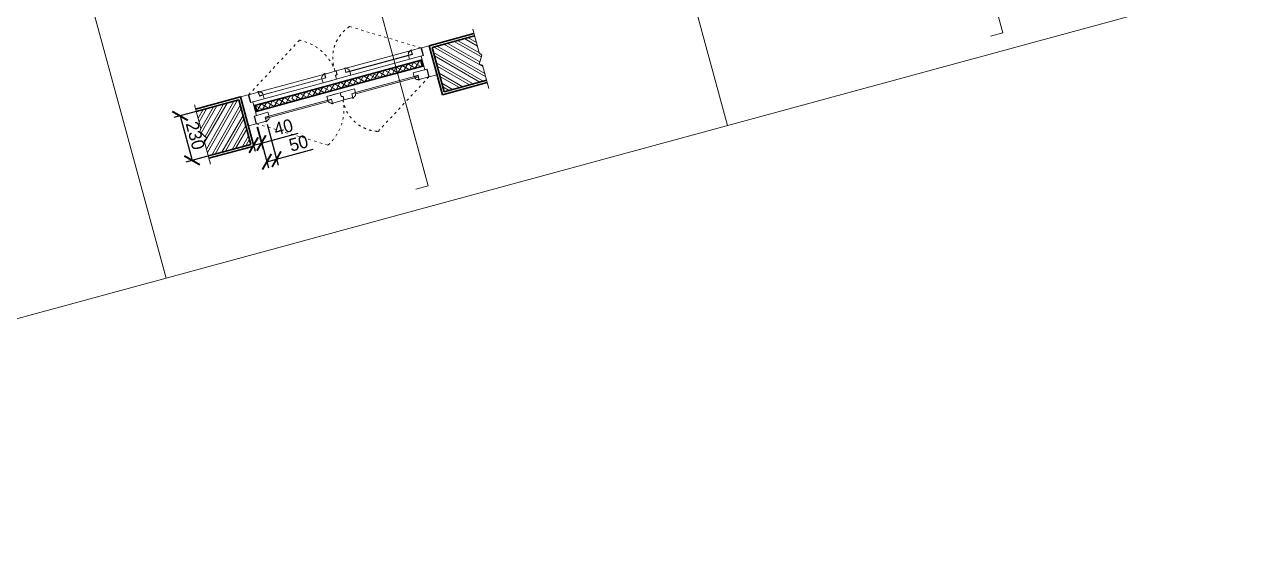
# Model space of a CAD drawing. Header units: millimetres. Extents: x -31731215 to 29997125, y -14487545 to 25622576.
# Drawn here: x 2267696 to 2273768, y -888061 to -885502 of the extents above; entities that cross this region are included whole.
import ezdxf

# ---------------------------------------------------------------- set-up
doc = ezdxf.new("R2010")
doc.units = ezdxf.units.MM
doc.header["$MEASUREMENT"] = 0
doc.linetypes.add('1', pattern=[0])
doc.linetypes.add('ACAD_ISO03W100', pattern=[30, 12, -18])
for name, color, linetype, lineweight in [('DIM', 70, 'Continuous', 9), ('ELE', 245, 'Continuous', 13), ('ele2', 63, 'Continuous', 35), ('glass', 160, 'Continuous', 13), ('HAT', 8, 'Continuous', 9), ('SECTION', 7, 'Continuous', 35), ('THIN LINES', 54, 'Continuous', 0), ('WALL', 10, '1', 20)]:
    doc.layers.add(name, color=color, linetype=linetype, lineweight=lineweight)
doc.layers.add('DOOR', color=7, linetype='Continuous')
doc.layers.add('hidden', color=7, linetype='ACAD_ISO03W100', lineweight=9, true_color=0x873171)
doc.dimstyles.new('ISO-25', dxfattribs={"dimtxt": 63.5, "dimasz": 63.5, "dimexe": 31.75, "dimexo": 15.875, "dimgap": 15.875, "dimtad": 1, "dimtxsty": 'Standard', "dimblk1": 'ARCHTICK', "dimblk2": 'ARCHTICK', "dimsah": 1, "dimcen": 63.5, "dimadec": 0, "dimazin": 0, "dimtfac": 1, "dimtmove": 0, "dimatfit": 3, "dimfxl": 25.4, "dimarcsym": 0})

# ---------------------------------------------------------------- blocks, each defined once
blk = doc.blocks.new('_ArchTick')
at = {"color": 0, "linetype": 'ByBlock', "const_width": 0.15}
blk.add_lwpolyline([(-0.5, -0.5), (0.5, 0.5)], dxfattribs=at)
blk = doc.blocks.new('*D571')
at = {"layer": 'Defpoints', "color": 0, "transparency": 16777216}
for p in [(2268767.8, -885879.9, 0), (2268828.2, -886101.8, 0), (2268534.3, -886181.7)]:
    blk.add_point(p, dxfattribs=at)
at = {"layer": 'THIN LINES', "color": 0, "lineweight": -2, "transparency": 16777216}
for p, q in [((2268752.5, -885884), (2268443.4, -885968.1)), ((2268474, -885959.7), (2268534.3, -886181.7)), ((2268812.8, -886106), (2268503.7, -886190))]:
    blk.add_line(p, q, dxfattribs=at)
at = {"layer": 'THIN LINES', "color": 0, "lineweight": -2, "transparency": 16777216, "xscale": 63.50000000000001, "yscale": 63.50000000000001, "zscale": 63.50000000000001}
for p, rotation in [((2268474, -885959.7), 105.2086876161991), ((2268534.3, -886181.7), 285.2086876161991)]:
    blk.add_blockref('_ArchTick', p, dxfattribs=dict(at, rotation=rotation))
at = {"layer": 'THIN LINES', "color": 0, "transparency": 16777216, "insert": (2268550.1, -886058.2), "char_height": 63.5, "attachment_point": 5, "rotation": 285.20869}
blk.add_mtext('230', dxfattribs=at)
blk = doc.blocks.new('*D572')
at = {"layer": 'Defpoints', "color": 0, "transparency": 16777216}
for p in [(2268856.1, -885998.9, 0), (2268904.4, -885985.7, 0), (2268956, -886175.6)]:
    blk.add_point(p, dxfattribs=at)
at = {"layer": 'THIN LINES', "color": 0, "lineweight": -2, "transparency": 16777216}
for p, q in [((2268860.3, -886014.2), (2268916.1, -886219.3)), ((2268908.6, -886001.1), (2268964.3, -886206.2)), ((2268907.7, -886188.7), (2268956, -886175.6)), ((2268956, -886175.6), (2269139.8, -886125.6))]:
    blk.add_line(p, q, dxfattribs=at)
at = {"layer": 'THIN LINES', "color": 0, "lineweight": -2, "transparency": 16777216, "xscale": 63.50000000000001, "yscale": 63.50000000000001, "zscale": 63.50000000000001}
for p, rotation in [((2268907.7, -886188.7), 195.2086876162699), ((2268956, -886175.6), 15.20868761626985)]:
    blk.add_blockref('_ArchTick', p, dxfattribs=dict(at, rotation=rotation))
at = {"layer": 'THIN LINES', "color": 0, "transparency": 16777216, "insert": (2269066.1, -886096.3), "char_height": 63.5, "attachment_point": 5, "rotation": 15.20869}
blk.add_mtext('50', dxfattribs=at)
blk = doc.blocks.new('*D573')
at = {"layer": 'Defpoints', "color": 0, "transparency": 16777216}
for p in [(2268815.6, -886009.9, 0), (2268854.2, -885999.4, 0), (2268880.3, -886095.2)]:
    blk.add_point(p, dxfattribs=at)
at = {"layer": 'THIN LINES', "color": 0, "lineweight": -2, "transparency": 16777216}
for p, q in [((2268819.8, -886025.2), (2268850, -886136.3)), ((2268858.4, -886014.7), (2268888.6, -886125.8)), ((2268880.3, -886095.2), (2269064.1, -886045.2)), ((2268841.7, -886105.7), (2268880.3, -886095.2))]:
    blk.add_line(p, q, dxfattribs=at)
at = {"layer": 'THIN LINES', "color": 0, "lineweight": -2, "transparency": 16777216, "xscale": 63.50000000000001, "yscale": 63.50000000000001, "zscale": 63.50000000000001}
for p, rotation in [((2268880.3, -886095.2), 15.20868761620549), ((2268841.7, -886105.7), 195.2086876162055)]:
    blk.add_blockref('_ArchTick', p, dxfattribs=dict(at, rotation=rotation))
at = {"layer": 'THIN LINES', "color": 0, "transparency": 16777216, "insert": (2268990.3, -886015.9), "char_height": 63.5, "attachment_point": 5, "rotation": 15.20869}
blk.add_mtext('40', dxfattribs=at)

msp = doc.modelspace()

# ---------------------------------------------------------------- hatches: boundary and pattern name
at = {"layer": 'HAT'}
h = msp.add_hatch(dxfattribs=at)
h.set_pattern_fill('ANSI32', color=256, scale=100, angle=15.2086876, style=0)
h.set_pattern_definition([(150.2087, (2277899.618, -885000.153), (18.63159, 32.54403), []), (150.2087, (2277882.56, -885004.79), (18.63159, 32.54403), [])])
h.paths.add_polyline_path([(2269732.804, -885617.526), (2269945.55, -885559.69), (2269968.617, -885644.54), (2269982.403, -885655.977), (2269967.802, -885700.615), (2269985.252, -885705.73), (2270005.887, -885781.635), (2269793.141, -885839.471)])
h = msp.add_hatch(dxfattribs=at)
h.set_pattern_fill('ANSI32', color=256, scale=100, angle=15.2086876, style=0)
h.set_pattern_definition([(60.2087, (2261412.52, -889482.283), (-32.54403, 18.63159), []), (60.2087, (2261429.577, -889477.645), (-32.54403, 18.63159), [])])
h.paths.add_polyline_path([(2268767.827, -885879.862), (2268555.081, -885937.698), (2268578.148, -886022.548), (2268572.05, -886039.391), (2268607.242, -886070.492), (2268594.783, -886083.738), (2268615.418, -886159.643), (2268828.164, -886101.807)])

# ---------------------------------------------------------------- linework, layer by layer
at = {"layer": 'DIM', "linetype": 'Continuous', "ltscale": 20}
for p, q in [((2269936.496, -885526.385, 0), (2269968.617, -885644.54, 0)), ((2269982.403, -885655.977, 0), (2269967.802, -885700.615, 0)), ((2269968.617, -885644.54, 0), (2269982.403, -885655.977, 0)), ((2269967.802, -885700.615, 0), (2269985.252, -885705.73, 0)), ((2269985.252, -885705.73, 0), (2270017.109, -885822.913, 0)), ((2268546.027, -885904.394, 0), (2268578.148, -886022.548, 0)), ((2268578.148, -886022.548, 0), (2268572.05, -886039.391, 0)), ((2268572.05, -886039.391, 0), (2268607.242, -886070.492, 0)), ((2268607.242, -886070.492, 0), (2268594.783, -886083.738, 0)), ((2268594.783, -886083.738, 0), (2268626.64, -886200.921, 0))]:
    msp.add_line(p, q, dxfattribs=at)
at = {"layer": 'DOOR', "linetype": 'Continuous'}
for p, q in [((2269634.545, -885652.529, 0), (2269615.245, -885657.776, 0)), ((2269663.402, -885758.677, 0), (2269644.102, -885763.923, 0)), ((2268870.283, -885860.299, 0), (2268889.583, -885855.052, 0)), ((2268899.14, -885966.446, 0), (2268918.44, -885961.2, 0))]:
    msp.add_line(p, q, dxfattribs=at)
at = {"layer": 'ELE'}
for p, q in [((2269677.547, -885620.113, 0), (2269629.298, -885633.23, 0)), ((2269629.298, -885633.23, 0), (2269634.545, -885652.529, 0)), ((2269677.547, -885620.113, 0), (2269688.04, -885658.712, 0)), ((2269718.076, -885609.095, 0), (2269679.477, -885619.588, 0)), ((2269679.477, -885619.588, 0), (2269689.97, -885658.187, 0)), ((2269718.076, -885609.095, 0), (2269757.426, -885753.841, 0)), ((2269615.245, -885657.776, 0), (2269634.545, -885652.529, 0)), ((2269615.245, -885657.776, 0), (2269620.492, -885677.075, 0)), ((2269688.04, -885658.712, 0), (2269620.492, -885677.075, 0)), ((2269689.97, -885658.187, 0), (2269678.391, -885661.335, 0)), ((2269678.391, -885661.335, 0), (2269696.754, -885728.884, 0)), ((2269227.868, -885742.361, 0), (2269196.989, -885750.756, 0)), ((2269227.868, -885742.361, 0), (2269196.989, -885750.756, 0)), ((2269196.989, -885750.756, 0), (2269202.235, -885770.055, 0)), ((2269253.433, -885735.411, 0), (2269227.868, -885742.361, 0)), ((2269249.869, -885758.333, 0), (2269257.998, -885752.204, 0)), ((2269251.012, -885758.724, 0), (2269259.141, -885752.595, 0)), ((2269253.433, -885735.411, 0), (2269257.998, -885752.204, 0)), ((2269297.346, -885723.473, 0), (2269254.398, -885735.149, 0)), ((2269254.398, -885735.149, 0), (2269259.141, -885752.595, 0)), ((2269271.774, -885730.425, 0), (2269297.346, -885723.473, 0)), ((2269297.346, -885723.473, 0), (2269302.593, -885742.773, 0)), ((2269302.593, -885742.773, 0), (2269321.892, -885737.526, 0)), ((2269321.892, -885737.526, 0), (2269327.139, -885756.825, 0)), ((2269706.404, -885726.26, 0), (2269638.856, -885744.624, 0)), ((2269644.102, -885763.923, 0), (2269638.856, -885744.624, 0)), ((2269708.334, -885725.736, 0), (2269696.754, -885728.884, 0)), ((2269716.897, -885764.859, 0), (2269706.404, -885726.26, 0)), ((2269708.334, -885725.736, 0), (2269718.827, -885764.335, 0)), ((2269757.426, -885753.841, 0), (2269718.827, -885764.335, 0)), ((2269202.235, -885770.055, 0), (2269182.936, -885775.302, 0)), ((2269182.936, -885775.302, 0), (2269188.183, -885794.602, 0)), ((2269188.183, -885794.602, 0), (2269254.805, -885776.49, 0)), ((2269233.536, -885782.272, 0), (2269188.183, -885794.602, 0)), ((2269249.869, -885758.333, 0), (2269254.805, -885776.49, 0)), ((2269251.012, -885758.724, 0), (2269255.77, -885776.228, 0)), ((2269255.77, -885776.228, 0), (2269296.26, -885765.22, 0)), ((2269296.26, -885765.22, 0), (2269327.139, -885756.825, 0)), ((2269644.102, -885763.923, 0), (2269663.402, -885758.677, 0)), ((2269668.649, -885777.976, 0), (2269663.402, -885758.677, 0)), ((2269716.897, -885764.859, 0), (2269668.649, -885777.976, 0)), ((2268776.259, -885865.134, 0), (2268814.858, -885854.641, 0)), ((2268776.259, -885865.134, 0), (2268815.609, -886009.881, 0)), ((2268814.858, -885854.641, 0), (2268825.351, -885893.24, 0)), ((2268816.788, -885854.116, 0), (2268865.037, -885840.999, 0)), ((2268816.788, -885854.116, 0), (2268827.281, -885892.715, 0)), ((2268827.281, -885892.715, 0), (2268894.83, -885874.352, 0)), ((2268865.037, -885840.999, 0), (2268870.283, -885860.299, 0)), ((2268870.283, -885860.299, 0), (2268889.583, -885855.052, 0)), ((2268889.583, -885855.052, 0), (2268894.83, -885874.352, 0)), ((2269206.546, -885862.15, 0), (2269273.169, -885844.038, 0)), ((2269251.9, -885849.82, 0), (2269206.546, -885862.15, 0)), ((2269211.793, -885881.45, 0), (2269206.546, -885862.15, 0)), ((2269231.092, -885876.203, 0), (2269211.793, -885881.45, 0)), ((2269236.339, -885895.502, 0), (2269231.092, -885876.203, 0)), ((2269278.105, -885862.195, 0), (2269273.169, -885844.038, 0)), ((2269274.134, -885843.776, 0), (2269314.623, -885832.768, 0)), ((2269278.892, -885861.28, 0), (2269274.134, -885843.776, 0)), ((2269278.105, -885862.195, 0), (2269288.218, -885863.364, 0)), ((2269278.892, -885861.28, 0), (2269289.005, -885862.449, 0)), ((2269292.783, -885880.158, 0), (2269288.218, -885863.364, 0)), ((2269293.748, -885879.895, 0), (2269289.005, -885862.449, 0)), ((2269336.697, -885868.22, 0), (2269293.748, -885879.895, 0)), ((2269311.125, -885875.171, 0), (2269336.697, -885868.22, 0)), ((2269314.623, -885832.768, 0), (2269345.503, -885824.374, 0)), ((2269331.45, -885848.92, 0), (2269350.749, -885843.673, 0)), ((2269336.697, -885868.22, 0), (2269331.45, -885848.92, 0)), ((2269337.617, -885868.745, 0), (2269335.251, -885869.388, 0)), ((2269335.251, -885869.388, 0), (2269335.823, -885871.493, 0)), ((2269339.74, -885870.428, 0), (2269335.823, -885871.493, 0)), ((2269339.234, -885868.564, 0), (2269342.27, -885867.738, 0)), ((2269339.74, -885870.428, 0), (2269339.234, -885868.564, 0)), ((2269350.749, -885843.673, 0), (2269345.503, -885824.374, 0)), ((2268825.351, -885893.24, 0), (2268836.931, -885890.092, 0)), ((2268836.931, -885890.092, 0), (2268855.295, -885957.64, 0)), ((2269267.218, -885887.108, 0), (2269236.339, -885895.502, 0)), ((2269292.783, -885880.158, 0), (2269267.218, -885887.108, 0)), ((2268843.715, -885960.788, 0), (2268855.295, -885957.64, 0)), ((2268843.715, -885960.788, 0), (2268854.208, -885999.387, 0)), ((2268845.645, -885960.264, 0), (2268913.193, -885941.9, 0)), ((2268856.138, -885998.863, 0), (2268845.645, -885960.264, 0)), ((2268856.138, -885998.863, 0), (2268904.387, -885985.746, 0)), ((2268899.14, -885966.446, 0), (2268918.44, -885961.2, 0)), ((2268904.387, -885985.746, 0), (2268899.14, -885966.446, 0)), ((2268918.44, -885961.2, 0), (2268913.193, -885941.9, 0)), ((2268815.609, -886009.881, 0), (2268854.208, -885999.387, 0))]:
    msp.add_line(p, q, dxfattribs=at)
at = {"layer": 'ele2'}
for p, q in [((2269442.864, -885746.091, 0), (2269679.113, -885681.865, 0)), ((2269676.218, -885682.652, 0), (2269684.088, -885711.601, 0)), ((2269679.113, -885681.865, 0), (2269683.637, -885680.635, 0)), ((2269679.113, -885681.865, 0), (2269686.983, -885710.814, 0)), ((2269027.844, -885858.917, 0), (2269442.864, -885746.091, 0)), ((2269450.734, -885775.04, 0), (2269686.983, -885710.814, 0)), ((2269686.983, -885710.814, 0), (2269691.508, -885709.584, 0)), ((2269035.714, -885887.866, 0), (2269450.734, -885775.04, 0)), ((2268846.702, -885908.161, 0), (2269027.844, -885858.917, 0)), ((2268846.702, -885908.161, 0), (2268842.178, -885909.391, 0)), ((2268846.702, -885908.161, 0), (2268854.572, -885937.111, 0)), ((2268849.597, -885907.374, 0), (2268857.467, -885936.324, 0)), ((2268854.572, -885937.111, 0), (2268850.048, -885938.341, 0)), ((2268854.572, -885937.111, 0), (2269035.714, -885887.866, 0))]:
    msp.add_line(p, q, dxfattribs=at)
at = {"layer": 'glass', "linetype": 'Continuous'}
for p, q in [((2269634.217, -885651.323, 0), (2269432.042, -885706.285, 0)), ((2269634.545, -885652.529, 0), (2269432.37, -885707.492, 0)), ((2269432.042, -885706.285, 0), (2269321.565, -885736.32, 0)), ((2269432.37, -885707.492, 0), (2269321.892, -885737.526, 0)), ((2269017.023, -885819.111, 0), (2269182.608, -885774.096, 0)), ((2269017.351, -885820.318, 0), (2269182.936, -885775.302, 0)), ((2269461.227, -885813.639, 0), (2269350.749, -885843.673, 0)), ((2269663.402, -885758.677, 0), (2269461.227, -885813.639, 0)), ((2269664.976, -885764.466, 0), (2269462.801, -885819.429, 0)), ((2268869.955, -885859.093, 0), (2269017.023, -885819.111, 0)), ((2268870.283, -885860.299, 0), (2269017.351, -885820.318, 0)), ((2269462.801, -885819.429, 0), (2269352.323, -885849.463, 0)), ((2268899.14, -885966.446, 0), (2269046.207, -885926.465, 0)), ((2268900.714, -885972.236, 0), (2269047.781, -885932.255, 0)), ((2269046.207, -885926.465, 0), (2269211.793, -885881.45, 0)), ((2269047.781, -885932.255, 0), (2269213.367, -885887.239, 0))]:
    msp.add_line(p, q, dxfattribs=at)
at = {"layer": 'HAT', "linetype": 'Continuous'}
for p, q in [((2269427.124, -885688.192, 0), (2269629.298, -885633.23, 0)), ((2269626.761, -885632.885, 0), (2269623.725, -885633.711, 0)), ((2269626.255, -885631.022, 0), (2269630.172, -885629.956, 0)), ((2269626.255, -885631.022, 0), (2269626.761, -885632.885, 0)), ((2269628.378, -885632.704, 0), (2269630.744, -885632.061, 0)), ((2269628.378, -885632.704, 0), (2269633.493, -885651.52, 0)), ((2269630.744, -885632.061, 0), (2269630.172, -885629.956, 0)), ((2269297.346, -885723.473, 0), (2269427.124, -885688.192, 0)), ((2269620.492, -885677.075, 0), (2269437.617, -885726.791, 0)), ((2269613.21, -885650.289, 0), (2269616.033, -885649.522, 0)), ((2269613.21, -885650.289, 0), (2269614.917, -885656.57, 0)), ((2269614.917, -885656.57, 0), (2269633.493, -885651.52, 0)), ((2269619.798, -885729.079, 0), (2269640.878, -885692.259, 0)), ((2269640.878, -885692.259, 0), (2269677.697, -885713.339, 0)), ((2269648.748, -885721.209, 0), (2269669.827, -885684.389, 0)), ((2269012.104, -885801.018, 0), (2269196.989, -885750.756, 0)), ((2269194.452, -885750.412, 0), (2269191.416, -885751.237, 0)), ((2269193.945, -885748.548, 0), (2269197.863, -885747.483, 0)), ((2269193.945, -885748.548, 0), (2269194.452, -885750.412, 0)), ((2269196.069, -885750.23, 0), (2269198.435, -885749.587, 0)), ((2269196.069, -885750.23, 0), (2269201.184, -885769.046, 0)), ((2269198.435, -885749.587, 0), (2269197.863, -885747.483, 0)), ((2269298.853, -885720.028, 0), (2269294.935, -885721.093, 0)), ((2269295.507, -885723.197, 0), (2269294.935, -885721.093, 0)), ((2269297.873, -885722.554, 0), (2269295.507, -885723.197, 0)), ((2269297.873, -885722.554, 0), (2269302.989, -885741.37, 0)), ((2269298.853, -885720.028, 0), (2269299.36, -885721.892, 0)), ((2269299.36, -885721.892, 0), (2269302.396, -885721.066, 0)), ((2269321.565, -885736.32, 0), (2269302.989, -885741.37, 0)), ((2269319.857, -885730.039, 0), (2269317.035, -885730.807, 0)), ((2269319.857, -885730.039, 0), (2269321.565, -885736.32, 0)), ((2269437.617, -885726.791, 0), (2269327.139, -885756.825, 0)), ((2269397.854, -885789.416, 0), (2269418.933, -885752.596, 0)), ((2269418.933, -885752.596, 0), (2269449.37, -885770.021, 0)), ((2269426.803, -885781.546, 0), (2269444.228, -885751.109, 0)), ((2269444.123, -885750.722, 0), (2269475.052, -885768.429, 0)), ((2269449.475, -885770.409, 0), (2269467.182, -885739.48, 0)), ((2269467.182, -885739.48, 0), (2269504.001, -885760.559, 0)), ((2269475.052, -885768.429, 0), (2269496.131, -885731.61, 0)), ((2269496.131, -885731.61, 0), (2269532.951, -885752.689, 0)), ((2269504.001, -885760.559, 0), (2269525.08, -885723.74, 0)), ((2269525.08, -885723.74, 0), (2269561.9, -885744.819, 0)), ((2269532.951, -885752.689, 0), (2269554.03, -885715.869, 0)), ((2269554.03, -885715.869, 0), (2269590.849, -885736.949, 0)), ((2269561.9, -885744.819, 0), (2269582.979, -885707.999, 0)), ((2269582.979, -885707.999, 0), (2269619.798, -885729.079, 0)), ((2269590.849, -885736.949, 0), (2269611.928, -885700.129, 0)), ((2269611.928, -885700.129, 0), (2269648.748, -885721.209, 0)), ((2268865.037, -885840.999, 0), (2269012.104, -885801.018, 0)), ((2269022.597, -885839.617, 0), (2269188.183, -885794.602, 0)), ((2269166.259, -885852.376, 0), (2269187.339, -885815.557, 0)), ((2269180.901, -885767.816, 0), (2269183.723, -885767.048, 0)), ((2269180.901, -885767.816, 0), (2269182.608, -885774.096, 0)), ((2269182.608, -885774.096, 0), (2269201.184, -885769.046, 0)), ((2269187.339, -885815.557, 0), (2269224.158, -885836.636, 0)), ((2269195.209, -885844.506, 0), (2269216.288, -885807.687, 0)), ((2269216.288, -885807.687, 0), (2269253.107, -885828.766, 0)), ((2269224.158, -885836.636, 0), (2269245.237, -885799.817, 0)), ((2269245.237, -885799.817, 0), (2269282.057, -885820.896, 0)), ((2269253.107, -885828.766, 0), (2269274.187, -885791.947, 0)), ((2269274.187, -885791.947, 0), (2269311.006, -885813.026, 0)), ((2269282.057, -885820.896, 0), (2269303.136, -885784.077, 0)), ((2269303.136, -885784.077, 0), (2269339.955, -885805.156, 0)), ((2269311.006, -885813.026, 0), (2269332.085, -885776.207, 0)), ((2269332.085, -885776.207, 0), (2269368.904, -885797.286, 0)), ((2269339.955, -885805.156, 0), (2269361.034, -885768.337, 0)), ((2269361.034, -885768.337, 0), (2269397.854, -885789.416, 0)), ((2269368.904, -885797.286, 0), (2269389.984, -885760.467, 0)), ((2269389.984, -885760.467, 0), (2269426.803, -885781.546, 0)), ((2269645.676, -885769.713, 0), (2269664.252, -885764.663, 0)), ((2269646.138, -885771.41, 0), (2269645.676, -885769.713, 0)), ((2269646.138, -885771.41, 0), (2269648.96, -885770.643, 0)), ((2269666.635, -885779.557, 0), (2269663.599, -885780.383, 0)), ((2269668.121, -885778.895, 0), (2269664.252, -885764.663, 0)), ((2269667.142, -885781.421, 0), (2269666.635, -885779.557, 0)), ((2269667.142, -885781.421, 0), (2269671.059, -885780.356, 0)), ((2269668.121, -885778.895, 0), (2269670.487, -885778.252, 0)), ((2269670.487, -885778.252, 0), (2269671.059, -885780.356, 0)), ((2268866.544, -885837.554, 0), (2268862.626, -885838.619, 0)), ((2268863.198, -885840.723, 0), (2268862.626, -885838.619, 0)), ((2268865.564, -885840.08, 0), (2268863.198, -885840.723, 0)), ((2268865.564, -885840.08, 0), (2268870.679, -885858.896, 0)), ((2268866.544, -885837.554, 0), (2268867.05, -885839.418, 0)), ((2268867.05, -885839.418, 0), (2268870.086, -885838.593, 0)), ((2268889.255, -885853.846, 0), (2268870.679, -885858.896, 0)), ((2268887.548, -885847.566, 0), (2268884.725, -885848.333, 0)), ((2268887.548, -885847.566, 0), (2268889.255, -885853.846, 0)), ((2268894.83, -885874.352, 0), (2269022.597, -885839.617, 0)), ((2268944.315, -885912.714, 0), (2268965.394, -885875.894, 0)), ((2268965.394, -885875.894, 0), (2269002.213, -885896.973, 0)), ((2268973.264, -885904.843, 0), (2268994.343, -885868.024, 0)), ((2268994.343, -885868.024, 0), (2269031.163, -885889.103, 0)), ((2269002.213, -885896.973, 0), (2269023.293, -885860.154, 0)), ((2269023.293, -885860.154, 0), (2269029.081, -885863.468, 0)), ((2269031.705, -885873.118, 0), (2269050.462, -885883.857, 0)), ((2269031.853, -885873.665, 0), (2269042.592, -885854.907, 0)), ((2269042.592, -885854.907, 0), (2269079.411, -885875.987, 0)), ((2269050.462, -885883.857, 0), (2269071.541, -885847.037, 0)), ((2269071.541, -885847.037, 0), (2269108.361, -885868.116, 0)), ((2269079.411, -885875.987, 0), (2269100.491, -885839.167, 0)), ((2269100.491, -885839.167, 0), (2269137.31, -885860.246, 0)), ((2269108.361, -885868.116, 0), (2269129.44, -885831.297, 0)), ((2269129.44, -885831.297, 0), (2269166.259, -885852.376, 0)), ((2269137.31, -885860.246, 0), (2269158.389, -885823.427, 0)), ((2269158.389, -885823.427, 0), (2269195.209, -885844.506, 0)), ((2269212.121, -885882.656, 0), (2269230.697, -885877.606, 0)), ((2269235.812, -885896.422, 0), (2269230.697, -885877.606, 0)), ((2269351.077, -885844.879, 0), (2269332.501, -885849.929, 0)), ((2269337.617, -885868.745, 0), (2269332.501, -885849.929, 0)), ((2269352.785, -885851.16, 0), (2269349.962, -885851.927, 0)), ((2269352.785, -885851.16, 0), (2269351.077, -885844.879, 0)), ((2268849.597, -885907.374, 0), (2268886.416, -885928.454, 0)), ((2268857.467, -885936.324, 0), (2268878.546, -885899.504, 0)), ((2268878.546, -885899.504, 0), (2268915.365, -885920.584, 0)), ((2268886.416, -885928.454, 0), (2268907.495, -885891.634, 0)), ((2268907.495, -885891.634, 0), (2268944.315, -885912.714, 0)), ((2268915.365, -885920.584, 0), (2268936.445, -885883.764, 0)), ((2268936.445, -885883.764, 0), (2268973.264, -885904.843, 0)), ((2269031.163, -885889.103, 0), (2269034.477, -885883.315, 0)), ((2269213.828, -885888.936, 0), (2269212.121, -885882.656, 0)), ((2269213.828, -885888.936, 0), (2269216.651, -885888.169, 0)), ((2269234.325, -885897.084, 0), (2269231.289, -885897.909, 0)), ((2269234.832, -885898.948, 0), (2269234.325, -885897.084, 0)), ((2269234.832, -885898.948, 0), (2269238.75, -885897.883, 0)), ((2269235.812, -885896.422, 0), (2269238.178, -885895.778, 0)), ((2269238.178, -885895.778, 0), (2269238.75, -885897.883, 0)), ((2268920.014, -885966.989, 0), (2268901.438, -885972.039, 0)), ((2268905.307, -885986.272, 0), (2268901.438, -885972.039, 0)), ((2268905.307, -885986.272, 0), (2268902.941, -885986.915, 0)), ((2268902.941, -885986.915, 0), (2268903.513, -885989.019, 0)), ((2268907.431, -885987.954, 0), (2268903.513, -885989.019, 0)), ((2268906.924, -885986.09, 0), (2268909.96, -885985.265, 0)), ((2268907.431, -885987.954, 0), (2268906.924, -885986.09, 0)), ((2268920.475, -885968.686, 0), (2268917.653, -885969.453, 0)), ((2268920.475, -885968.686, 0), (2268920.014, -885966.989, 0))]:
    msp.add_line(p, q, dxfattribs=at)
for centre, radius, start, end in [((2269618.17, -885634.228, 0), 5.579, 290.7091383, 5.3222147), ((2269622.099, -885646.121, 0), 6.955, 106.3390414, 209.2732204), ((2269185.86, -885751.755, 0), 5.579, 290.7091383, 5.3222147), ((2269307.449, -885718.7, 0), 5.579, 205.0951605, 279.7082369), ((2269310.081, -885730.945, 0), 6.955, 1.1441548, 104.0783338), ((2269189.79, -885763.647, 0), 6.955, 106.3390414, 209.2732204), ((2269655.914, -885770.504, 0), 6.955, 181.1441548, 284.0783338), ((2269658.546, -885782.749, 0), 5.579, 25.0951605, 99.7082369), ((2268875.139, -885836.226, 0), 5.579, 205.0951605, 279.7082369), ((2268877.772, -885848.472, 0), 6.955, 1.1441548, 104.0783338), ((2269347.825, -885867.221, 0), 5.579, 110.7091383, 185.3222147), ((2269343.895, -885855.328, 0), 6.955, 286.3390414, 29.2732204), ((2269223.604, -885888.03, 0), 6.955, 181.1441548, 284.0783338), ((2269226.237, -885900.275, 0), 5.579, 25.0951605, 99.7082369), ((2268915.515, -885984.747, 0), 5.579, 110.7091383, 185.3222147), ((2268911.586, -885972.854, 0), 6.955, 286.3390414, 29.2732204)]:
    msp.add_arc(centre, radius, start, end, dxfattribs=at)
at = {"layer": 'hidden'}
for p, q in [((2269677.547, -885620.113, 0), (2269320.734, -885513.399, 0)), ((2268816.919, -885854.08, 0), (2269070.461, -885581.438, 0)), ((2269716.897, -885764.859, 0), (2269463.224, -886037.538, 0)), ((2268856.138, -885998.863, 0), (2269212.952, -886105.576, 0))]:
    msp.add_line(p, q, dxfattribs=at)
for centre, radius, start, end in [((2269423.094, -885669.319, 0), 186.517, 123.2846414, 201.7566744), ((2269021.941, -885817.873, 0), 241.362, 19.2107104, 78.4031653), ((2269051.404, -885926.249, 0), 241.362, 312.0142099, 11.2066648), ((2269472.554, -885851.255, 0), 186.517, 188.6607008, 267.1327339)]:
    msp.add_arc(centre, radius, start, end, dxfattribs=at)
at = {"layer": 'SECTION'}
for p, q in [((2269942.402, -885548.11, 0), (2269718.076, -885609.095, 0)), ((2269945.55, -885559.69, 0), (2269732.804, -885617.526, 0)), ((2269718.076, -885609.095, 0), (2269784.709, -885854.199, 0)), ((2269732.804, -885617.526, 0), (2269793.141, -885839.471, 0)), ((2269732.804, -885617.526, 0), (2269793.141, -885839.471, 0)), ((2270009.035, -885793.214, 0), (2269784.709, -885854.199, 0)), ((2270005.887, -885781.635, 0), (2269793.141, -885839.471, 0)), ((2268551.933, -885926.119, 0), (2268776.259, -885865.134, 0)), ((2268776.259, -885865.134, 0), (2268842.892, -886110.238, 0)), ((2268555.081, -885937.698, 0), (2268767.827, -885879.862, 0)), ((2268767.827, -885879.862, 0), (2268828.164, -886101.807, 0)), ((2268615.418, -886159.643, 0), (2268828.164, -886101.807, 0)), ((2268618.566, -886171.223, 0), (2268842.892, -886110.238, 0))]:
    msp.add_line(p, q, dxfattribs=at)
at = {"layer": 'THIN LINES'}
for p, q in [((2270229.299, -882402.783, 0), (2271209.227, -886007.359, 0)), ((2267423.951, -883165.436, 0), (2268403.88, -886770.012, 0)), ((2263655.75, -888060.823, 0), (2277035.867, -884423.347, 0))]:
    msp.add_line(p, q, dxfattribs=at)
at = {"layer": 'WALL', "elevation": 0}
for points in [[(2271663.6, -882157.335), (2272584.535, -885544.91)], [(2268792.194, -882921.185), (2269713.13, -886308.761)], [(2272477.752, -885152.118), (2272584.535, -885544.91), (2272523.29, -885561.56)], [(2269606.347, -885915.969), (2269713.13, -886308.761), (2269651.885, -886325.411)]]:
    msp.add_lwpolyline(points, dxfattribs=at)

# ---------------------------------------------------------------- dimensions: what is measured, and where the dimension line sits
at = {"layer": 'THIN LINES'}
for p1, p2, distance, picture, middle in [((2268767.827, -885879.862, 0), (2268828.164, -886101.807, 0), -304.503, '*D571', (2268550.115, -886058.222)), ((2268815.609, -886009.881, 0), (2268854.208, -885999.387, 0), -99.299, '*D573', (2268990.316, -886015.935)), ((2268856.138, -885998.863, 0), (2268904.387, -885985.746, 0), -196.723, '*D572', (2269066.053, -886096.305))]:
    dim = msp.add_aligned_dim(p1=p1, p2=p2, distance=distance, dimstyle='ISO-25', dxfattribs=at)
    dim.commit()
    dim.dimension.update_dxf_attribs({"geometry": picture, "text_midpoint": middle})

doc.saveas('drawing.dxf')
